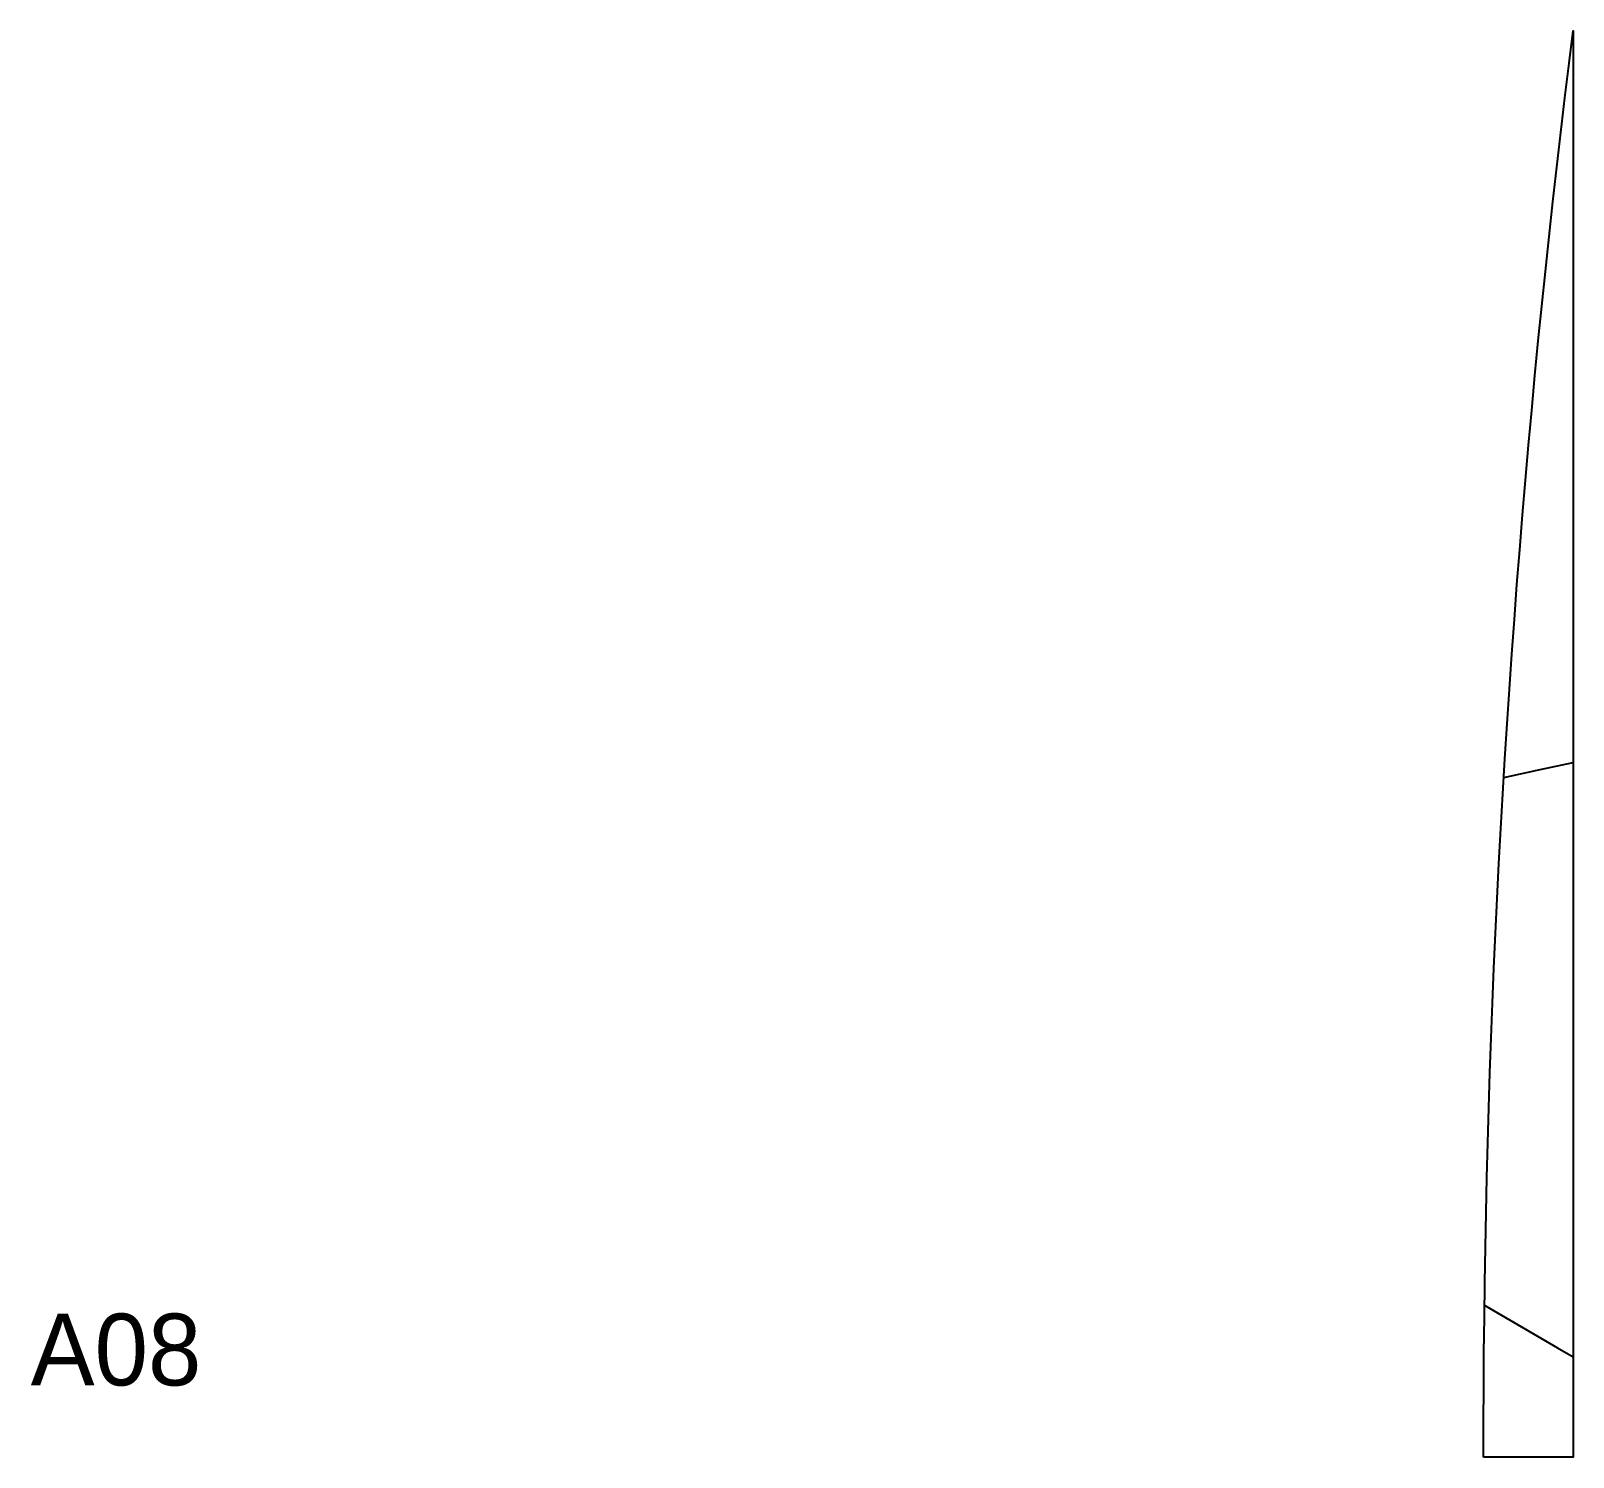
# Model space of a CAD drawing. Header units: millimetres. Extents: x 40 to 900, y 0 to 795.
import ezdxf

# ---------------------------------------------------------------- set-up
doc = ezdxf.new("R2010")
doc.units = ezdxf.units.MM
for name, color, linetype in [('CUT', 1, 'Continuous'), ('DECL', 30, 'Continuous'), ('HOUR', 7, 'Continuous'), ('ID', 3, 'Continuous')]:
    doc.layers.add(name, color=color, linetype=linetype)

msp = doc.modelspace()

# ---------------------------------------------------------------- linework, layer by layer
at = {"layer": 'CUT'}
msp.add_lwpolyline([(850, 0), (850.03, 19.48), (850.12, 38.96), (850.27, 58.44), (850.48, 77.92), (850.75, 97.4), (851.08, 116.88), (851.46, 136.36), (851.91, 155.84), (852.42, 175.31), (852.99, 194.79), (853.62, 214.26), (854.3, 233.73), (855.05, 253.19), (855.86, 272.66), (856.72, 292.12), (857.65, 311.58), (858.63, 331.04), (859.68, 350.49), (860.79, 369.94), (861.95, 389.39), (863.17, 408.83), (864.46, 428.27), (865.8, 447.7), (867.21, 467.13), (868.67, 486.56), (870.19, 505.98), (871.77, 525.4), (873.41, 544.81), (875.12, 564.22), (876.88, 583.62), (878.7, 603.02), (880.58, 622.41), (882.52, 641.79), (884.51, 661.17), (886.57, 680.54), (888.69, 699.91), (890.87, 719.27), (893.1, 738.62), (895.4, 757.97), (897.75, 777.31), (900, 795.28), (900, 0), (850, 0)], close=True, dxfattribs=at)
at = {"layer": 'DECL'}
msp.add_lwpolyline([(861.33, 378.98), (881.56, 383.35), (900, 387.33)], dxfattribs=at)
at = {"layer": 'HOUR'}
msp.add_lwpolyline([(850.57, 84.66), (851.11, 84.34), (891.24, 60.96), (900, 55.86)], dxfattribs=at)

# ---------------------------------------------------------------- texts
at = {"layer": 'ID'}
msp.add_text('A08', height=40, dxfattribs=at).set_placement((40, 40))

doc.saveas('drawing.dxf')
